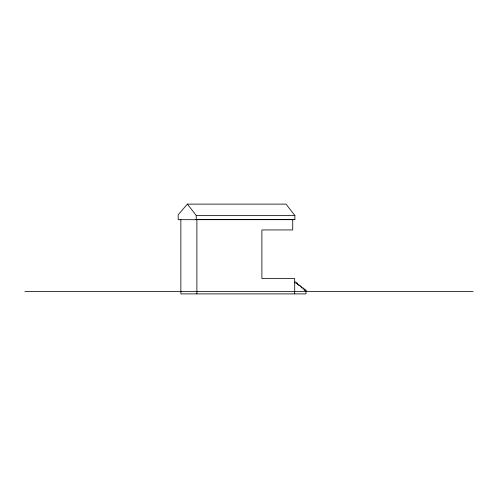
<?xml version="1.0" encoding="UTF-8"?>
<svg xmlns="http://www.w3.org/2000/svg" width="498" height="498" viewBox="0 0 498 498"><rect width="100%" height="100%" fill="white"/><g stroke="black" fill="none" stroke-linecap="round" stroke-linejoin="round"><path stroke-width="0.75" d="M187.391 204.112L178.184 214.787L178.184 219.68L293.888 219.68L294.897 219.556L294.853 215.453L286.02 204.112L187.391 204.112L196.224 215.453L196.274 219.556L195.26 219.68M196.224 215.453L294.853 215.453M196.274 219.556L294.897 219.556M294.542 282.086L296.08 282.086L296.073 283.206L297.493 283.213L297.493 284.383M295.961 283.213L297.493 283.213M297.374 284.383L298.906 284.383L298.906 285.528M298.794 285.528L300.325 285.528L300.325 286.68M300.207 286.68L301.738 286.68L301.738 287.825M301.626 287.825L303.158 287.825L303.158 288.977M303.039 288.977L304.571 288.977L304.571 290.116L305.99 290.122L305.99 293.888L180.855 293.888L180.855 219.68M304.459 290.122L305.99 290.122M24.9 291.479L473.1 291.479M294.704 293.888L294.704 278.531L261.892 278.531L261.892 229.933L292.712 229.933L292.712 219.68M196.884 219.68L196.884 293.888"/></g></svg>
